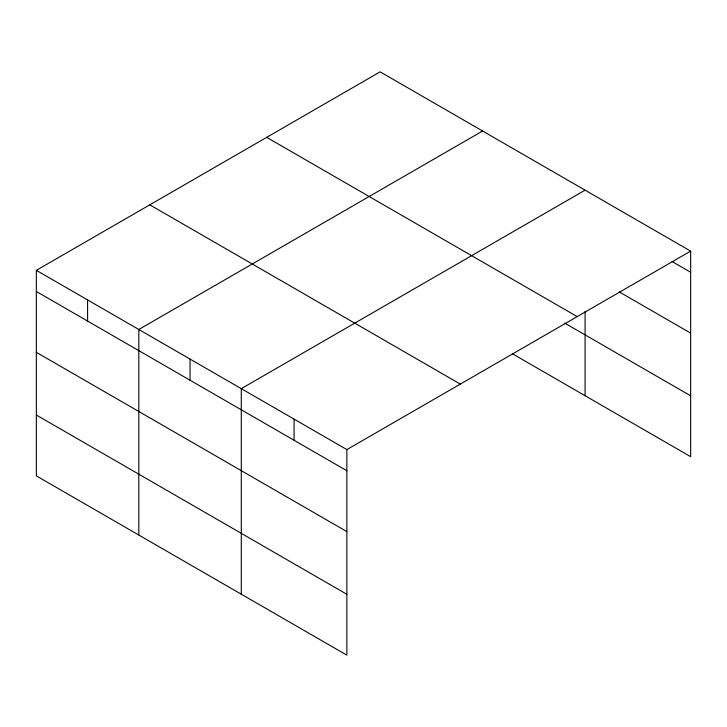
<?xml version="1.0" encoding="UTF-8"?>
<svg xmlns="http://www.w3.org/2000/svg" width="727" height="727" viewBox="0 0 727 727"><rect width="100%" height="100%" fill="white"/><g stroke="black" fill="none" stroke-linecap="round" stroke-linejoin="round"><path stroke-width="1.09" d="M36.35 270.335L346.861 449.604L346.861 655.154L36.35 475.885L36.35 270.335L380.139 71.846L690.65 251.115L690.65 456.665L512.58 353.858M482.61 131.005L138.821 329.495L138.821 535.045M585.081 190.165L241.282 388.654L241.282 594.204M346.861 449.604L690.65 251.115M672.075 261.538L690.65 272.262M619.295 291.918L690.65 333.111M266.691 137.348L577.202 316.618M564.779 323.142L690.65 395.815M149.798 204.832L460.309 384.101M36.35 291.482L346.861 470.751M36.35 352.331L346.861 531.601M36.35 415.026L346.861 594.295M585.081 311.347L585.081 395.715M294.072 419.125L294.072 440.271M190.047 359.074L190.047 380.221M87.585 299.915L87.585 321.061"/></g></svg>
